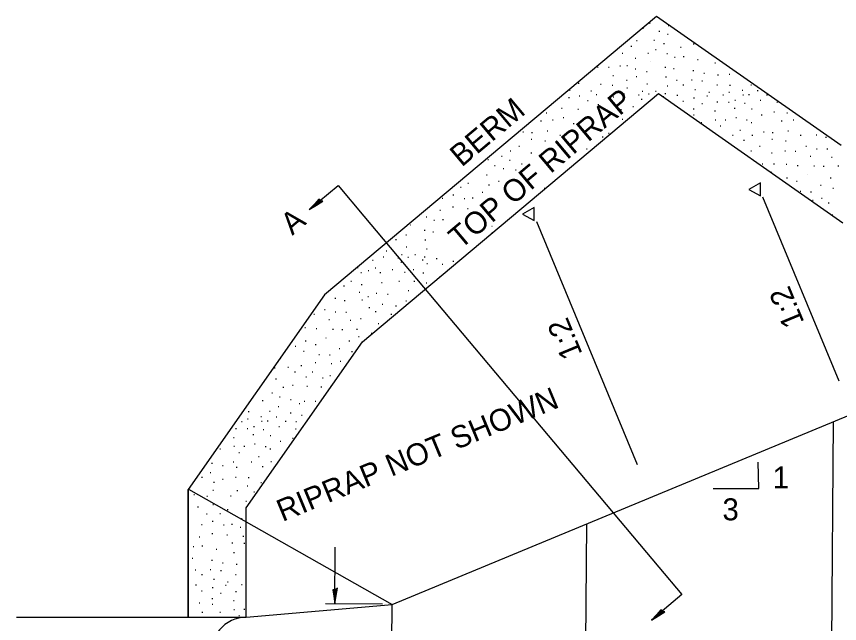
# Model space of a CAD drawing. Extents: x 0 to 2.83, y -0.12 to 1.83.
# Drawn here: x 0.7123 to 1.1485, y 0.7249 to 1.0468 of the extents above; entities that cross this region are included whole.
import ezdxf

# ---------------------------------------------------------------- set-up
doc = ezdxf.new("R2010")
doc.units = 0
for name, color, linetype in [('RD_Pr_Roadway_Dimensions', 7, 'Continuous'), ('RD_Pr_Roadway_Notes', 7, 'Continuous'), ('SH_General_Details', 7, 'Continuous')]:
    doc.layers.add(name, color=color, linetype=linetype)

msp = doc.modelspace()

# ---------------------------------------------------------------- linework, layer by layer
at = {"layer": 'RD_Pr_Roadway_Dimensions'}
for p, q in [((0.88102, 0.73534), (0.88127, 0.76534)), ((0.90635, 0.73513), (0.87602, 0.73539))]:
    msp.add_line(p, q, dxfattribs=at)
msp.add_lwpolyline([(0.88119, 0.74299), (0.88005, 0.74275), (0.88052, 0.73951), (0.88102, 0.73534), (0.88167, 0.73978), (0.88238, 0.74367), (0.88119, 0.74299), (0.88044, 0.74266), (0.88105, 0.73814), (0.88196, 0.74307), (0.88098, 0.74235), (0.88109, 0.74027), (0.88141, 0.74226)], dxfattribs=at)
at = {"layer": 'RD_Pr_Roadway_Notes'}
for p, q in [((1.10573, 0.79658), (1.10544, 0.81043)), ((1.08145, 0.79658), (1.10573, 0.79658))]:
    msp.add_line(p, q, dxfattribs=at)
at = {"layer": 'SH_General_Details'}
for p, q in [((1.05158, 1.04682), (0.87556, 0.89913)), ((1.04775, 1.04319), (1.04815, 1.04319)), ((1.14942, 0.97831), (1.05158, 1.04682)), ((1.04428, 1.04066), (1.04468, 1.04066)), ((1.05278, 1.03906), (1.05318, 1.03906)), ((1.05768, 1.04196), (1.05808, 1.04196)), ((1.04085, 1.03406), (1.04125, 1.03406)), ((1.05005, 1.03432), (1.05045, 1.03432)), ((1.05725, 1.03742), (1.05765, 1.03742)), ((1.03795, 1.03102), (1.03835, 1.03102)), ((1.05525, 1.03246), (1.05565, 1.03246)), ((1.06415, 1.03056), (1.06455, 1.03056)), ((1.07098, 1.03232), (1.07138, 1.03232)), ((1.03325, 1.02736), (1.03365, 1.02736)), ((1.04685, 1.02742), (1.04725, 1.02742)), ((1.05098, 1.02929), (1.05138, 1.02929)), ((1.05692, 1.02712), (1.05732, 1.02712)), ((1.06105, 1.02532), (1.06145, 1.02532)), ((1.06568, 1.02566), (1.06608, 1.02566)), ((1.03578, 1.02076), (1.03618, 1.02076)), ((1.04018, 1.02476), (1.04058, 1.02476)), ((1.07318, 1.02399), (1.07358, 1.02399)), ((1.08245, 1.02226), (1.08285, 1.02226)), ((1.02015, 1.01996), (1.02055, 1.01996)), ((1.02605, 1.01996), (1.02645, 1.01996)), ((1.03205, 1.02059), (1.03245, 1.02059)), ((1.04022, 1.01902), (1.04062, 1.01902)), ((1.04618, 1.01756), (1.04658, 1.01756)), ((1.05598, 1.01996), (1.05638, 1.01996)), ((1.06052, 1.01919), (1.06092, 1.01919)), ((1.07082, 1.01816), (1.07122, 1.01816)), ((1.07658, 1.01679), (1.07698, 1.01679)), ((1.02832, 1.01559), (1.02872, 1.01559)), ((1.03558, 1.01312), (1.03598, 1.01312)), ((1.04075, 1.01506), (1.04115, 1.01506)), ((1.05632, 1.01489), (1.05672, 1.01489)), ((1.06205, 1.01302), (1.06245, 1.01302)), ((1.07005, 1.01316), (1.07045, 1.01316)), ((1.07555, 1.01269), (1.07595, 1.01269)), ((1.08388, 1.01592), (1.08428, 1.01592)), ((1.09005, 1.01622), (1.09045, 1.01622)), ((1.00532, 1.00782), (1.00572, 1.00782)), ((1.01005, 1.01136), (1.01045, 1.01136)), ((1.02182, 1.01092), (1.02222, 1.01092)), ((1.02802, 1.01032), (1.02842, 1.01032)), ((1.03578, 1.00906), (1.03618, 1.00906)), ((1.04632, 1.01112), (1.04672, 1.01112)), ((1.05712, 1.01009), (1.05752, 1.01009)), ((1.06552, 1.01059), (1.06592, 1.01059)), ((1.07185, 1.00802), (1.07225, 1.00802)), ((1.08345, 1.01059), (1.08385, 1.01059)), ((1.09025, 1.01042), (1.09065, 1.01042)), ((1.09685, 1.00782), (1.09725, 1.00782)), ((1.10148, 1.01059), (1.10188, 1.01059)), ((0.8957, 0.87433), (1.05248, 1.00589)), ((1.00492, 1.00382), (1.00532, 1.00382)), ((1.01048, 1.00469), (1.01088, 1.00469)), ((1.01668, 1.00732), (1.01708, 1.00732)), ((1.01952, 1.00552), (1.01992, 1.00552)), ((1.02852, 1.00419), (1.02892, 1.00419)), ((1.03422, 1.00582), (1.03462, 1.00582)), ((1.04198, 1.00532), (1.04238, 1.00532)), ((1.04385, 1.00719), (1.04425, 1.00719)), ((1.04718, 1.00572), (1.04758, 1.00572)), ((1.05098, 1.00719), (1.05138, 1.00719)), ((1.05248, 1.00589), (1.15033, 0.93737)), ((1.05492, 1.00436), (1.05532, 1.00436)), ((1.05598, 1.00596), (1.05638, 1.00596)), ((1.06232, 1.00502), (1.06272, 1.00502)), ((1.07115, 1.00366), (1.07155, 1.00366)), ((1.07815, 1.00479), (1.07855, 1.00479)), ((1.07918, 1.00659), (1.07958, 1.00659)), ((1.08662, 1.00519), (1.08702, 1.00519)), ((1.08985, 1.00659), (1.09025, 1.00659)), ((1.09722, 1.00532), (1.09762, 1.00532)), ((1.10032, 1.00552), (1.10072, 1.00552)), ((1.10492, 1.00759), (1.10532, 1.00759)), ((1.10985, 1.00532), (1.11025, 1.00532)), ((1.01495, 1.00222), (1.01535, 1.00222)), ((1.02045, 1.00022), (1.02085, 1.00022)), ((1.02988, 1.00002), (1.03028, 1.00002)), ((1.03888, 0.99909), (1.03928, 0.99909)), ((1.04345, 1.00302), (1.04385, 1.00302)), ((1.06542, 1.00192), (1.06582, 1.00192)), ((1.07552, 1.00062), (1.07592, 1.00062)), ((1.08352, 1.00149), (1.08392, 1.00149)), ((1.08965, 1.00132), (1.09005, 1.00132)), ((1.09305, 1.00239), (1.09345, 1.00239)), ((1.09815, 1.00089), (1.09855, 1.00089)), ((1.10642, 1.00242), (1.10682, 1.00242)), ((1.11525, 1.00129), (1.11565, 1.00129)), ((0.99298, 0.99579), (0.99338, 0.99579)), ((1.00118, 0.99822), (1.00158, 0.99822)), ((1.00978, 0.99762), (1.01018, 0.99762)), ((1.03248, 0.99756), (1.03288, 0.99756)), ((1.07098, 0.99776), (1.07138, 0.99776)), ((1.07108, 0.99472), (1.07148, 0.99472)), ((1.08232, 0.99669), (1.08272, 0.99669)), ((1.09272, 0.99822), (1.09312, 0.99822)), ((1.10185, 0.99776), (1.10225, 0.99776)), ((1.10705, 0.99472), (1.10745, 0.99472)), ((1.11362, 0.99626), (1.11402, 0.99626)), ((1.12052, 0.99579), (1.12092, 0.99579)), ((0.99008, 0.99156), (0.99048, 0.99156)), ((0.99638, 0.99206), (0.99678, 0.99206)), ((1.00195, 0.99326), (1.00235, 0.99326)), ((1.03325, 0.99229), (1.03365, 0.99229)), ((1.07518, 0.99062), (1.07558, 0.99062)), ((1.08252, 0.99196), (1.08292, 0.99196)), ((1.08792, 0.99206), (1.08832, 0.99206)), ((1.09352, 0.99326), (1.09392, 0.99326)), ((1.09922, 0.99192), (1.09962, 0.99192)), ((1.10168, 0.99059), (1.10208, 0.99059)), ((1.11762, 0.99156), (1.11802, 0.99156)), ((1.12392, 0.99206), (1.12432, 0.99206)), ((0.99348, 0.98609), (0.99388, 0.98609)), ((1.00738, 0.98999), (1.00778, 0.98999)), ((1.08525, 0.98876), (1.08565, 0.98876)), ((1.09565, 0.98656), (1.09605, 0.98656)), ((1.12102, 0.98609), (1.12142, 0.98609)), ((0.98065, 0.98572), (0.98105, 0.98572)), ((0.98502, 0.98172), (0.98542, 0.98172)), ((0.98532, 0.98532), (0.98572, 0.98532)), ((1.00018, 0.98379), (1.00058, 0.98379)), ((1.02278, 0.98302), (1.02318, 0.98302)), ((1.02605, 0.98489), (1.02645, 0.98489)), ((1.09172, 0.98379), (1.09212, 0.98379)), ((1.10208, 0.98396), (1.10248, 0.98396)), ((1.10818, 0.98572), (1.10858, 0.98572)), ((1.11255, 0.98172), (1.11295, 0.98172)), ((1.11285, 0.98532), (1.11325, 0.98532)), ((1.12772, 0.98379), (1.12812, 0.98379)), ((1.13615, 0.98402), (1.13655, 0.98402)), ((1.14112, 0.98276), (1.14152, 0.98276)), ((0.97852, 0.97809), (0.97892, 0.97809)), ((0.99232, 0.98086), (0.99272, 0.98086)), ((1.09765, 0.98119), (1.09805, 0.98119)), ((1.10605, 0.97809), (1.10645, 0.97809)), ((1.11985, 0.98086), (1.12025, 0.98086)), ((1.13062, 0.97796), (1.13102, 0.97796)), ((0.96932, 0.97276), (0.96972, 0.97276)), ((0.97395, 0.97552), (0.97435, 0.97552)), ((0.98495, 0.97459), (0.98535, 0.97459)), ((1.01432, 0.97662), (1.01472, 0.97662)), ((1.10148, 0.97552), (1.10188, 0.97552)), ((1.11248, 0.97459), (1.11288, 0.97459)), ((1.11945, 0.97552), (1.11985, 0.97552)), ((1.12492, 0.97542), (1.12532, 0.97542)), ((1.13285, 0.97276), (1.13325, 0.97276)), ((1.13625, 0.97669), (1.13665, 0.97669)), ((1.14185, 0.97662), (1.14225, 0.97662)), ((0.96212, 0.97092), (0.96252, 0.97092)), ((0.97362, 0.97062), (0.97402, 0.97062)), ((0.97988, 0.96866), (0.98028, 0.96866)), ((1.10742, 0.96866), (1.10782, 0.96866)), ((1.11358, 0.96866), (1.11398, 0.96866)), ((1.12022, 0.96849), (1.12062, 0.96849)), ((1.14422, 0.97226), (1.14462, 0.97226)), ((0.96562, 0.96779), (0.96602, 0.96779)), ((0.97025, 0.96622), (0.97065, 0.96622)), ((0.97672, 0.96556), (0.97712, 0.96556)), ((1.11222, 0.96419), (1.11262, 0.96419)), ((1.12612, 0.96782), (1.12652, 0.96782)), ((1.13492, 0.96756), (1.13532, 0.96756)), ((1.13988, 0.96742), (1.14028, 0.96742)), ((1.14765, 0.96762), (1.14805, 0.96762)), ((0.96132, 0.96286), (0.96172, 0.96286)), ((1.12045, 0.96129), (1.12085, 0.96129)), ((1.14358, 0.96129), (1.14398, 0.96129)), ((0.8675, 0.94443), (0.88275, 0.95722)), ((0.88275, 0.95722), (0.89636, 0.941)), ((0.94765, 0.95626), (0.94805, 0.95626)), ((0.95155, 0.95849), (0.95195, 0.95849)), ((0.96252, 0.95746), (0.96292, 0.95746)), ((0.96778, 0.95956), (0.96818, 0.95956)), ((0.99195, 0.95582), (0.99235, 0.95582)), ((1.12572, 0.95942), (1.12612, 0.95942)), ((1.13835, 0.95729), (1.13875, 0.95729)), ((1.14498, 0.95569), (1.14538, 0.95569)), ((0.94362, 0.95219), (0.94402, 0.95219)), ((0.95908, 0.95372), (0.95948, 0.95372)), ((1.14835, 0.8534), (1.10793, 0.95095)), ((1.12765, 0.95419), (1.12805, 0.95419)), ((1.13318, 0.95386), (1.13358, 0.95386)), ((0.93788, 0.95046), (0.93828, 0.95046)), ((0.94952, 0.95036), (0.94992, 0.95036)), ((0.95385, 0.95072), (0.95425, 0.95072)), ((1.13412, 0.94942), (1.13452, 0.94942)), ((1.13892, 0.95052), (1.13932, 0.95052)), ((1.14255, 0.94796), (1.14295, 0.94796)), ((0.93662, 0.94402), (0.93702, 0.94402)), ((0.94345, 0.94579), (0.94385, 0.94579)), ((0.95128, 0.94496), (0.95168, 0.94496)), ((0.89636, 0.941), (1.05276, 0.7549)), ((0.92938, 0.94059), (0.92978, 0.94059)), ((0.93352, 0.93879), (0.93392, 0.93879)), ((0.93815, 0.93912), (0.93855, 0.93912)), ((1.04137, 0.80906), (0.988, 0.93786)), ((1.14455, 0.94159), (1.14495, 0.94159)), ((0.91135, 0.73509), (1.39957, 0.93743)), ((0.96427, 0.93562), (0.96432, 0.93562)), ((0.91865, 0.93102), (0.91905, 0.93102)), ((0.92845, 0.93342), (0.92885, 0.93342)), ((0.93298, 0.93266), (0.93338, 0.93266)), ((0.96418, 0.93232), (0.96458, 0.93232)), ((0.91322, 0.92852), (0.91362, 0.92852)), ((0.92878, 0.92836), (0.92918, 0.92836)), ((0.90825, 0.92252), (0.90865, 0.92252)), ((0.91632, 0.92066), (0.91672, 0.92066)), ((0.91878, 0.92459), (0.91918, 0.92459)), ((0.92345, 0.92066), (0.92385, 0.92066)), ((0.92958, 0.92356), (0.92998, 0.92356)), ((0.90098, 0.91766), (0.90138, 0.91766)), ((0.90668, 0.91929), (0.90708, 0.91929)), ((0.91445, 0.91879), (0.91485, 0.91879)), ((0.91592, 0.91649), (0.91632, 0.91649)), ((0.91965, 0.91919), (0.92005, 0.91919)), ((0.92738, 0.91782), (0.92778, 0.91782)), ((0.92845, 0.91942), (0.92885, 0.91942)), ((0.93478, 0.91849), (0.93518, 0.91849)), ((0.94362, 0.91712), (0.94402, 0.91712)), ((0.89292, 0.91369), (0.89332, 0.91369)), ((0.89872, 0.91216), (0.89912, 0.91216)), ((0.90235, 0.91349), (0.90275, 0.91349)), ((0.91135, 0.91256), (0.91175, 0.91256)), ((0.92252, 0.91272), (0.92292, 0.91272)), ((0.92972, 0.91582), (0.93012, 0.91582)), ((0.93788, 0.91539), (0.93828, 0.91539)), ((0.89478, 0.91102), (0.89518, 0.91102)), ((0.90495, 0.91102), (0.90535, 0.91102)), ((0.91798, 0.91132), (0.91838, 0.91132)), ((0.92772, 0.91086), (0.92812, 0.91086)), ((0.88568, 0.90396), (0.88608, 0.90396)), ((0.88948, 0.90652), (0.88988, 0.90652)), ((0.89505, 0.90462), (0.89545, 0.90462)), ((0.90572, 0.90576), (0.90612, 0.90576)), ((0.91492, 0.90652), (0.91532, 0.90652)), ((0.92295, 0.90646), (0.92335, 0.90646)), ((0.92938, 0.90552), (0.92978, 0.90552)), ((0.87556, 0.89913), (0.80328, 0.79591)), ((0.89385, 0.90066), (0.89425, 0.90066)), ((0.90295, 0.90002), (0.90335, 0.90002)), ((0.90892, 0.89956), (0.90932, 0.89956)), ((0.91985, 0.90149), (0.92025, 0.90149)), ((0.88108, 0.89749), (0.88148, 0.89749)), ((0.88605, 0.89622), (0.88645, 0.89622)), ((0.89525, 0.89649), (0.89565, 0.89649)), ((0.89852, 0.89836), (0.89892, 0.89836)), ((0.90608, 0.89432), (0.90648, 0.89432)), ((0.91865, 0.89596), (0.91905, 0.89596)), ((0.87555, 0.89142), (0.87595, 0.89142)), ((0.88118, 0.89016), (0.88158, 0.89016)), ((0.88678, 0.89009), (0.88718, 0.89009)), ((0.89912, 0.89249), (0.89952, 0.89249)), ((0.90248, 0.89046), (0.90288, 0.89046)), ((0.91322, 0.89346), (0.91362, 0.89346)), ((0.86985, 0.88889), (0.87025, 0.88889)), ((0.87778, 0.88622), (0.87818, 0.88622)), ((0.88915, 0.88572), (0.88955, 0.88572)), ((0.89455, 0.88666), (0.89495, 0.88666)), ((0.91078, 0.88899), (0.91118, 0.88899)), ((0.86515, 0.88196), (0.86555, 0.88196)), ((0.87105, 0.88129), (0.87145, 0.88129)), ((0.90395, 0.88406), (0.90435, 0.88406)), ((0.87985, 0.88102), (0.88025, 0.88102)), ((0.88482, 0.88089), (0.88522, 0.88089)), ((0.89258, 0.88109), (0.89298, 0.88109)), ((0.89358, 0.87712), (0.89398, 0.87712)), ((0.90025, 0.87886), (0.90065, 0.87886)), ((0.834, 0.78622), (0.8957, 0.87433)), ((0.86538, 0.87476), (0.86578, 0.87476)), ((0.87065, 0.87289), (0.87105, 0.87289)), ((0.88852, 0.87476), (0.88892, 0.87476)), ((0.85998, 0.87196), (0.86038, 0.87196)), ((0.86442, 0.86929), (0.86482, 0.86929)), ((0.88328, 0.87076), (0.88368, 0.87076)), ((0.88992, 0.86916), (0.89032, 0.86916)), ((0.87258, 0.86766), (0.87298, 0.86766)), ((0.87812, 0.86732), (0.87852, 0.86732)), ((0.88385, 0.86399), (0.88425, 0.86399)), ((0.84908, 0.86056), (0.84948, 0.86056)), ((0.85612, 0.86092), (0.85652, 0.86092)), ((0.86305, 0.86182), (0.86345, 0.86182)), ((0.87055, 0.86332), (0.87095, 0.86332)), ((0.87905, 0.86289), (0.87945, 0.86289)), ((0.85972, 0.85842), (0.86012, 0.85842)), ((0.86568, 0.85579), (0.86608, 0.85579)), ((0.86898, 0.85839), (0.86938, 0.85839)), ((0.87442, 0.85526), (0.87482, 0.85526)), ((0.87832, 0.85652), (0.87872, 0.85652)), ((0.84965, 0.85459), (0.85005, 0.85459)), ((0.85852, 0.85129), (0.85892, 0.85129)), ((0.86618, 0.85076), (0.86658, 0.85076)), ((0.84755, 0.84729), (0.84795, 0.84729)), ((0.85352, 0.85032), (0.85392, 0.85032)), ((0.87365, 0.85039), (0.87405, 0.85039)), ((0.84258, 0.84319), (0.84298, 0.84319)), ((0.85172, 0.84509), (0.85212, 0.84509)), ((0.85748, 0.84372), (0.85788, 0.84372)), ((0.86478, 0.84286), (0.86518, 0.84286)), ((0.87052, 0.84276), (0.87092, 0.84276)), ((0.84642, 0.83752), (0.84682, 0.83752)), ((0.85098, 0.84009), (0.85138, 0.84009)), ((0.86205, 0.84159), (0.86245, 0.84159)), ((0.83478, 0.83352), (0.83518, 0.83352)), ((0.83518, 0.83736), (0.83558, 0.83736)), ((0.84178, 0.83476), (0.84218, 0.83476)), ((0.84985, 0.83452), (0.85025, 0.83452)), ((0.85742, 0.83659), (0.85782, 0.83659)), ((0.86338, 0.83549), (0.86378, 0.83549)), ((0.83155, 0.83212), (0.83195, 0.83212)), ((0.83798, 0.82932), (0.83838, 0.82932)), ((0.84215, 0.83226), (0.84255, 0.83226)), ((0.84525, 0.83246), (0.84565, 0.83246)), ((0.85135, 0.82936), (0.85175, 0.82936)), ((0.85478, 0.83226), (0.85518, 0.83226)), ((0.86028, 0.83206), (0.86068, 0.83206)), ((1.14324, 0.57873), (1.14536, 0.83208)), ((0.82845, 0.82842), (0.82885, 0.82842)), ((0.83458, 0.82826), (0.83498, 0.82826)), ((0.83765, 0.82516), (0.83805, 0.82516)), ((0.84308, 0.82782), (0.84348, 0.82782)), ((0.84678, 0.82469), (0.84718, 0.82469)), ((0.86018, 0.82822), (0.86058, 0.82822)), ((0.82725, 0.82362), (0.82765, 0.82362)), ((0.83845, 0.82019), (0.83885, 0.82019)), ((0.85198, 0.82166), (0.85238, 0.82166)), ((0.85855, 0.82319), (0.85895, 0.82319)), ((0.82012, 0.81756), (0.82052, 0.81756)), ((0.82745, 0.81889), (0.82785, 0.81889)), ((0.83285, 0.81899), (0.83325, 0.81899)), ((0.84415, 0.81886), (0.84455, 0.81886)), ((0.84662, 0.81752), (0.84702, 0.81752)), ((0.83018, 0.81569), (0.83058, 0.81569)), ((0.84058, 0.81349), (0.84098, 0.81349)), ((0.81575, 0.81002), (0.81615, 0.81002)), ((0.82152, 0.80866), (0.82192, 0.80866)), ((0.82712, 0.81069), (0.82752, 0.81069)), ((0.82882, 0.80779), (0.82922, 0.80779)), ((0.83665, 0.81072), (0.83705, 0.81072)), ((0.84258, 0.80812), (0.84298, 0.80812)), ((0.84702, 0.81089), (0.84742, 0.81089)), ((0.81498, 0.80502), (0.81538, 0.80502)), ((0.81045, 0.80246), (0.81085, 0.80246)), ((0.81678, 0.79989), (0.81718, 0.79989)), ((0.82142, 0.80152), (0.82182, 0.80152)), ((0.82838, 0.80246), (0.82878, 0.80246)), ((0.83518, 0.80229), (0.83558, 0.80229)), ((0.84178, 0.79969), (0.84218, 0.79969)), ((0.80328, 0.72832), (0.80328, 0.79591)), ((0.80328, 0.79591), (0.80328, 0.72832)), ((0.80342, 0.79616), (0.91135, 0.73509)), ((0.81635, 0.79559), (0.81675, 0.79559)), ((0.82915, 0.79542), (0.82955, 0.79542)), ((0.83458, 0.79786), (0.83498, 0.79786)), ((0.83808, 0.79472), (0.83848, 0.79472)), ((0.80632, 0.79339), (0.80672, 0.79339)), ((0.81318, 0.79249), (0.81358, 0.79249)), ((0.82565, 0.79259), (0.82605, 0.79259)), ((0.83378, 0.78979), (0.83418, 0.78979)), ((0.80832, 0.78682), (0.80872, 0.78682)), ((0.81635, 0.78809), (0.81675, 0.78809)), ((0.82402, 0.78542), (0.82442, 0.78542)), ((0.834, 0.72832), (0.834, 0.78622)), ((0.81295, 0.78302), (0.81335, 0.78302)), ((0.82012, 0.78319), (0.82052, 0.78319)), ((0.81035, 0.77739), (0.81075, 0.77739)), ((0.81608, 0.77912), (0.81648, 0.77912)), ((0.82198, 0.77729), (0.82238, 0.77729)), ((0.82632, 0.77766), (0.82672, 0.77766)), ((0.83155, 0.78066), (0.83195, 0.78066)), ((1.01336, 0.63251), (1.01458, 0.77787)), ((0.81592, 0.77272), (0.81632, 0.77272)), ((0.83085, 0.77609), (0.83125, 0.77609)), ((0.80908, 0.77096), (0.80948, 0.77096)), ((0.82375, 0.77189), (0.82415, 0.77189)), ((0.83235, 0.77132), (0.83275, 0.77132)), ((0.80598, 0.76572), (0.80638, 0.76572)), ((0.81062, 0.76606), (0.81102, 0.76606)), ((0.81812, 0.76439), (0.81852, 0.76439)), ((0.82652, 0.76769), (0.82692, 0.76769)), ((0.83285, 0.76752), (0.83325, 0.76752)), ((0.80545, 0.75959), (0.80585, 0.75959)), ((0.82738, 0.76266), (0.82778, 0.76266)), ((0.81575, 0.75856), (0.81615, 0.75856)), ((0.82152, 0.75719), (0.82192, 0.75719)), ((0.82882, 0.75632), (0.82922, 0.75632)), ((1.05276, 0.7549), (1.065, 0.74031)), ((0.80698, 0.75342), (0.80738, 0.75342)), ((0.81045, 0.75099), (0.81085, 0.75099)), ((0.81498, 0.75356), (0.81538, 0.75356)), ((0.82048, 0.75309), (0.82088, 0.75309)), ((0.82838, 0.75099), (0.82878, 0.75099)), ((0.81678, 0.74842), (0.81718, 0.74842)), ((0.82412, 0.74699), (0.82452, 0.74699)), ((0.80725, 0.74542), (0.80765, 0.74542)), ((0.81035, 0.74232), (0.81075, 0.74232)), ((0.81608, 0.74406), (0.81648, 0.74406)), ((0.82308, 0.74519), (0.82348, 0.74519)), ((0.82845, 0.74189), (0.82885, 0.74189)), ((0.83155, 0.74559), (0.83195, 0.74559)), ((0.81592, 0.73816), (0.81632, 0.73816)), ((0.82045, 0.74102), (0.82085, 0.74102)), ((1.065, 0.74031), (1.04878, 0.7267)), ((0.80908, 0.73589), (0.80948, 0.73589)), ((0.81602, 0.73512), (0.81642, 0.73512)), ((0.82725, 0.73709), (0.82765, 0.73709)), ((0.834, 0.72832), (0.91135, 0.73509)), ((0.91084, 0.67497), (0.91135, 0.73509)), ((0.81062, 0.73099), (0.81102, 0.73099)), ((0.82012, 0.73102), (0.82052, 0.73102)), ((0.82745, 0.73236), (0.82785, 0.73236)), ((0.83018, 0.72916), (0.83058, 0.72916)), ((0.83285, 0.73246), (0.83325, 0.73246)), ((0.7123, 0.72832), (0.834, 0.72832))]:
    msp.add_line(p, q, dxfattribs=at)
for points in [[(1.06542, 1.03699), (1.06562, 1.03699)], [(1.04852, 1.02292), (1.04858, 1.02292)], [(1.05753, 1.00236), (1.05765, 1.00236)], [(1.13128, 0.96296), (1.13142, 0.96296)], [(0.87344, 0.94926), (0.87251, 0.94997), (0.87035, 0.94752), (0.8675, 0.94443), (0.8713, 0.94682), (0.87472, 0.9488), (0.87344, 0.94926), (0.87269, 0.94962), (0.86965, 0.94622), (0.87398, 0.94873), (0.8728, 0.94901), (0.8713, 0.94757), (0.87302, 0.94862)], [(0.92098, 0.93639), (0.92105, 0.93639)], [(0.90829, 0.92659), (0.90845, 0.92659)], [(0.93662, 0.90896), (0.93697, 0.90896)], [(0.87622, 0.87642), (0.87635, 0.87642)], [(0.85212, 0.86566), (0.85248, 0.86566)], [(1.05471, 0.73153), (1.05378, 0.73224), (1.05162, 0.72979), (1.04878, 0.7267), (1.05257, 0.72909), (1.05599, 0.73107), (1.05471, 0.73153), (1.05396, 0.73189), (1.05093, 0.72849), (1.05526, 0.731), (1.05408, 0.73128), (1.05257, 0.72984), (1.0543, 0.73089)]]:
    msp.add_lwpolyline(points, dxfattribs=at)
for points in [[(1.10043, 0.95512), (1.10667, 0.95165), (1.10667, 0.95859)], [(0.9805, 0.94202), (0.98675, 0.93855), (0.98675, 0.94549)]]:
    msp.add_lwpolyline(points, close=True, dxfattribs=at)
msp.add_ellipse((0.834, 0.70501), major_axis=(0, -0.02332), ratio=0.86011, start_param=3.141593, end_param=6.283185, dxfattribs=at)

# ---------------------------------------------------------------- texts
at = {"layer": 'RD_Pr_Roadway_Notes'}
for s, height, rotation, p in [('TOP OF RIPRAP', 0.0116667, 40.0006, (0.94755, 0.92307)), ('BERM', 0.011667, 39.9996, (0.94825, 0.96665)), ('1:2', 0.011667, 112.5102, (1.12998, 0.88467)), ('1:2', 0.011667, 112.5105, (1.01242, 0.86794)), ('RIPRAP NOT SHOWN', 0.0116667, 22.5113, (0.85329, 0.77876))]:
    msp.add_text(s, height=height, rotation=rotation, dxfattribs=at).set_placement(p)
for s, p in [('1', (1.11305, 0.79654)), ('3', (1.08644, 0.77964))]:
    msp.add_text(s, height=0.01167, dxfattribs=at).set_placement(p)
at = {"layer": 'SH_General_Details'}
msp.add_text('A', height=0.01167, rotation=40.0034, dxfattribs=at).set_placement((0.85848, 0.93045))

doc.saveas('drawing.dxf')
